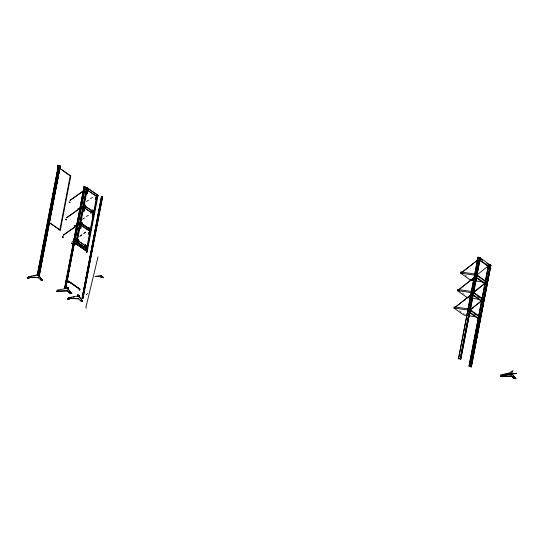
<?xml version="1.0" encoding="UTF-8"?>
<svg xmlns="http://www.w3.org/2000/svg" width="544" height="544" viewBox="0 0 544 544"><rect width="100%" height="100%" fill="white"/><g stroke="black" fill="none" stroke-linecap="round" stroke-linejoin="round"><path stroke-width="0.41" stroke-dasharray="2.72 2.04" d="M86.401 201.477L93.813 196.268M86.523 201.654L93.935 196.445M82.389 219.293L90.474 213.608M82.511 219.47L90.596 213.785M79.71 236.239L87.122 231.03M79.764 236.327L87.183 231.118M79.825 236.416L87.237 231.207M465.8 314.194L464.127 313.956L458.823 310.196M464.868 274.863L467.52 276.74M462.176 292.76L465.494 295.113"/><path stroke-width="0.82" d="M90.433 230.459L90.583 229.956M90.719 230.377L82.076 224.135M486.73 283.295L486.649 283.472M489.6 265.86L489.736 266.417L489.879 265.486L489.376 266.37L489.525 265.418L489.389 265.934M490.022 265.921L490.375 265.934L490.001 266.036M81.199 223.482L81.083 223.985L81.233 223.502M81.396 224.046L81.083 224.386M82.056 224.121L81.382 224.434L81.498 223.924M81.668 223.951L81.546 223.55L81.328 223.849M84.64 206.434C84.211 207.992 84.456 205.061 84.653 206.591M84.85 206.502L84.769 207.006L84.755 206.536M85.014 206.598L84.898 206.128M87.74 189.611L87.774 189.183M88.359 189.162C87.992 187.932 88.006 190.611 88.196 189.149M88.087 189.271L87.89 188.714L87.672 189.292M93.575 212.867L93.588 212.473L93.432 213.364M96.914 195.52L96.975 195.16M476.911 276.522C477.19 275.169 476.367 277.998 477.02 276.447M480.264 259.1C480.454 257.754 479.781 260.556 480.352 259.1M490.878 265.479L489.083 264.914L490.872 265.54M67.388 288.041L67.34 288.041M78.207 295.916L78.418 295.759M87.774 189.618L88.087 189.23M90.216 230.316L90.542 229.935M93.677 212.847C94.017 214.159 93.99 211.419 93.5 213.357M97.036 195.575L97.124 196.078L97.356 195.18M473.654 293.978L473.402 294.481L473.219 293.488L473.049 294.406L473.545 293.536L473.647 293.923M90.304 230.391C90.311 228.868 89.746 231.744 90.358 230.262M476.68 276.495C476.449 275.176 476.292 277.923 476.666 276.583M480.032 259.073C479.903 257.693 479.522 260.44 480.053 259.196M75.487 243.515L87.217 251.62L86.496 251.301M80.995 223.883L81.042 224.373M84.538 206.516L84.864 206.108M90.318 230.309L90.392 230.833M96.825 196.024L97.009 195.548M96.988 195.67L97.274 195.194M57.82 167.572L57.372 167.253L57.759 165.254L60.194 165.852L39.059 275.808L39.399 275.998L38.216 275.679L38.583 275.883M37.488 275.407L37.04 275.087L37.216 274.176L39.046 274.686L38.869 275.604L42.52 280.235L40.474 279.691L42.52 280.235M37.951 273.544L37.631 275.21L37.264 274.999L58.249 166.056L59.153 166.185L38.338 275.706M37.386 275.033L58.364 166.09M37.862 273.53L37.631 275.21M39.141 266.88L39.943 262.718M40.263 261.059L40.582 259.393M41.861 252.742L42.663 248.581M42.983 246.922L43.302 245.256M44.588 238.605L45.383 234.444M45.71 232.778L46.029 231.118M47.308 224.461L48.11 220.306M48.43 218.64L48.749 216.981M50.028 210.324L50.83 206.169M51.15 204.503L51.952 200.348M52.754 196.187L53.557 192.032M53.876 190.366L54.672 186.211M55.474 182.05L56.277 177.895M56.596 176.229L57.399 172.074M58.201 167.912L58.521 166.246M39.712 264.398L40.032 262.732M42.432 250.26L42.752 248.594M45.159 236.123L45.478 234.457M47.879 221.979L48.198 220.32M50.599 207.842L50.918 206.183M53.326 193.705L53.645 192.046M56.046 179.568L56.365 177.908M59.153 166.185L38.107 275.135L42.072 279.922M38.352 275.312L59.085 166.192M59.167 168.021L48.736 222.183L60.343 230.112L70.774 175.95L59.711 168.096L49.042 223.502M58.48 167.661L59.806 167.851L59.357 167.532L59.745 165.532M48.518 223.951L48.878 222.081M39.127 275.801L60.105 166.858L59.316 166.763M39.304 275.985L60.105 166.858M60.343 230.112L59.799 230.03L70.23 175.868L59.86 168.511M65.13 286.708L64.722 288.354L84 186.816L85.272 187.204L83.953 186.905L84.884 187.034M64.566 288.198L84.068 186.932M65.844 282.547L67.211 275.917M67.442 274.244L67.762 272.585M68.558 268.437L69.36 264.289M70.156 260.134L70.475 258.475M71.278 254.327L72.073 250.179M72.876 246.024L73.195 244.365M73.515 242.706L74.793 236.069M75.589 231.914L76.48 227.78M76.711 226.107L77.602 221.966M78.309 217.804L79.2 213.67M79.424 211.997L80.315 207.856M81.029 203.694L81.913 199.56M82.144 197.887L83.035 193.746M83.266 192.073L84.062 187.925M85.129 187.224L65.627 288.49L84.905 186.946M65.627 288.49L85.034 187.211M68.048 288.939L68.286 287.722L66.715 287.3L66.484 288.51L66.939 288.748M66.667 288.558L66.898 287.348L67.81 287.47L67.85 288.884L67.81 287.47M68.252 281.173L79.315 289.02L79.091 290.034L79.716 290.136L79.92 289.109L68.85 281.262L68.252 281.173L68.082 282.22L68.68 282.309L68.864 281.37L68.231 281.268L79.9 289.204L68.836 281.35M75.432 243.664L75.303 244.494L76.024 244.596L76.208 243.617L87.23 251.43L76.242 243.692L75.432 243.664L76.18 243.787M76.636 241.638C75.623 240.754 75.154 243.141 76.405 242.638L76.588 241.658M86.476 187.354L76.044 241.516L87.108 249.363L97.539 195.208L86.476 187.354L98.199 195.31L97.539 195.208M68.68 282.309L68.85 281.262M87.02 187.435L76.588 241.59L87.652 249.444L86.843 249.533L86.686 250.342L87.441 250.464L87.57 249.635M76.976 240.054L87.468 247.187L76.976 240.054L79.975 224.488L90.46 231.622L79.975 224.488M80.335 222.625L90.821 229.758L80.335 222.625L83.327 207.06L93.82 214.193L83.327 207.06M83.688 205.19L94.18 212.323L83.688 205.19L86.686 189.632L97.179 196.765L86.686 189.632M67.918 287.47L67.687 288.687L71.828 293.617L70.23 293.393L67.034 290.72L56.508 291.203L57.854 290.034L66.354 288.463L67.735 288.667L71.828 293.617M77.52 240.128L80.519 224.57M80.872 222.7L83.871 207.135M84.232 205.272L87.23 189.706M78.499 242.196L77.581 241.611L77.942 239.748L78.86 240.326L78.384 242.182L78.737 240.312L77.942 239.748M80.94 224.182C82.389 219.626 79.75 224.74 81.858 224.767L82.219 222.897L81.301 222.312M84.3 206.747L84.653 204.884L85.578 205.469C86.55 209.617 82.518 205.21 85.218 207.332M78.064 239.761L77.581 241.611M84.415 206.768L84.776 204.898M85.095 207.318L85.456 205.448L84.653 204.884M81.634 247.466L81.994 245.596M85.836 247.398L84.918 246.82L85.401 244.963L86.197 245.534L85.836 247.398L86.074 245.514L85.279 244.95M88.278 229.384C89.726 224.828 87.088 229.942 89.196 229.969L89.556 228.099L88.638 227.514M91.63 211.956L91.99 210.086L92.908 210.671C93.888 214.826 89.855 210.419 92.548 212.534M85.401 244.963L84.918 246.82M91.752 211.97L92.113 210.106M92.432 212.52L92.793 210.65L91.99 210.086M78.9 296.636L79.132 295.419L77.561 294.991L77.33 296.201L77.785 296.446M86.924 247.112L89.923 231.547M90.277 229.684L93.276 214.118M93.636 212.248L96.635 196.683M77.513 296.249L77.751 295.038L78.656 295.168L78.696 296.575L78.656 295.168M86.312 252.307L86.469 251.498L87.19 251.6C87.679 252.885 85.578 252.559 86.496 251.518M86.714 250.362L86.884 249.41L87.598 249.424M87.305 249.254L87.754 248.513M78.771 295.161L78.533 296.378L82.681 301.315L80.628 300.771L82.232 300.995M98.083 195.282L87.577 249.444L75.895 241.624M102.054 196.69L102.537 197.003L83.028 298.262L82.13 298.132L101.694 196.867L101.252 196.486L102.524 196.874L82.919 298.234M82.13 298.132L101.449 196.69L82.192 298.126M83.028 298.262L82.674 298.058L102.156 196.608L101.238 196.574M102.265 196.806L82.674 298.058M100.851 277.93L101.327 275.441L94.935 276.454L100.64 276.617L101.932 277.44L103.748 277.698L101.327 275.441M467.262 315.547L463.91 315.078L453.961 308.02L454.179 306.898L468.425 308.91M470.621 298.119L467.269 297.65L457.32 290.591L457.538 289.469L471.784 291.475M473.137 280.568L470.621 280.214L460.673 273.156L460.89 272.041L475.136 274.047M458.449 358.673L477.992 257.21L479.801 257.468L490.715 265.499L471.206 366.806M458.572 358.693L478.04 257.36M468.126 311.617L478.557 257.455M460.136 358.911L479.611 257.584M479.801 257.468L460.258 358.931L458.415 358.646L458.959 359.033M460.768 359.292L480.277 257.985L460.768 359.292L460.102 358.884M478.951 318.444L469.676 366.608L469.01 366.207L488.356 265.73M488.444 265.69L469.01 366.207M489.11 264.792L490.858 265.35L471.362 366.846L469.52 366.568L488.927 265.758M469.554 366.588L478.91 318.417M471.362 366.846L470.696 366.445L490.328 265.152M490.314 264.962L470.696 366.445M471.247 366.826L490.858 265.35L489.049 265.091M72.23 241.76L73.705 240.591M477.918 257.346L479.781 257.591L477.918 257.346L478.632 257.781M98.029 256.863L85.83 307.646L86.503 308.122M97.39 195.711L97.736 195.656M80.675 223.264L80.594 223.863M89.175 233.063L89.257 232.519M95.894 197.615L95.805 198.213M95.88 198.213L95.968 197.656M93.078 212.242L92.99 212.847M93.065 212.847L93.153 212.282M77.173 241.298L77.085 241.896M89.182 232.478L89.094 233.077M80.675 223.849L80.75 223.285M80.138 226.066L80.05 226.664M77.173 241.883L77.241 241.318M89.719 230.262L89.706 229.684L89.631 230.275M87.38 188.999L87.468 188.442M86.843 191.801L86.931 191.243M83.484 209.236L83.572 208.672M80.124 226.664L80.206 226.086M96.927 195.126L96.771 196.024M37.04 275.087L38.42 275.284L37.04 275.094L28.546 276.651L27.2 277.828L28.458 278.004L29.009 277.433L38.175 277.658L29.009 277.433M27.2 277.828L28.907 278.317L29.458 277.753M56.508 291.203L58.215 291.7L58.766 291.135L67.483 291.04L67.034 290.72M82.681 301.315C79.111 293.74 75.793 296.494 68.707 297.731L67.354 298.901L68.612 299.078L69.163 298.506L78.329 298.738L69.163 298.506M67.354 298.901L69.061 299.397L69.612 298.826M86.306 294.78L87.584 293.468M500.623 376.332L501.065 376.652L502.418 375.482L501.208 375.795L516.8 373.388L512.36 373.687L502.418 375.482L500.235 375.108L510.15 372.681L511.7 371.226L513.08 370.756L511.652 373.191L501.969 375.163L500.623 376.332L511.142 375.856L514.338 378.522L515.943 378.746L511.843 373.796L515.943 378.746M501.065 376.652L511.591 376.169M87.394 188.401L87.305 188.999M86.85 191.202L86.768 191.801M83.497 208.631L83.409 209.236M27.649 278.14L28.995 276.971L28.546 276.651M56.957 291.523L57.854 290.741M67.803 299.22L68.7 298.438M477.618 259.93L462.08 272.286L477.068 260.61M476.904 274.972L488.553 265.764M458.742 289.626L474.926 276.835M458.891 289.748L474.368 277.515M473.491 292.318L485.139 283.104M473.613 292.461L485.228 283.281M455.389 307.061L471.566 294.27M471.009 294.95L455.457 307.115M470.132 309.754L481.78 300.54M470.261 309.896L481.868 300.716M69.952 200.28L86.129 188.911M70.074 200.457L86.244 189.088M66.613 217.62L82.79 206.251M66.735 217.797L82.906 206.428M63.26 235.042L79.431 223.672M63.383 235.219L79.553 223.849M75.052 239.646L77.071 238.224M69.108 202.259L69.965 202.422M69.952 202.47L69.136 202.314M78.207 208.345L79.064 208.508M79.05 208.556L78.588 208.366M74.868 225.685L75.725 225.855M75.711 225.896L74.882 225.733M62.417 237.021L63.274 237.191M63.26 237.232L62.431 237.068M71.516 243.107L72.372 243.311M461.53 273.04L462.033 273.231M461.462 273.36L462.373 273.537M462.373 273.584L461.496 273.421M471.097 279.827L472.002 280.004M471.988 280.051L471.369 279.97L471.73 279.902M458.177 290.455L458.844 290.673M459 291.006L458.109 290.822L459.02 290.958M454.818 307.89L455.6 308.122M454.75 308.217L455.661 308.394M455.648 308.441L454.784 308.278M30.539 276.685L32.082 276.4M33.626 276.114L35.176 275.828M69.924 297.901L71.468 297.616M73.012 297.33L74.555 297.051M60.194 165.852L57.759 165.254M57.372 167.253L59.357 167.532M60.044 168.286L58.983 167.994L59.323 168.184M70.23 175.868L70.774 175.95M84.055 186.98L85.272 187.204M101.524 196.799L102.537 197.003M460.673 273.156L474.919 275.169M82.219 222.897L81.858 224.767M81.24 223.264L82.035 223.829M475.653 280.922L483.194 281.989M89.556 228.099L89.196 229.969M88.577 228.466L89.372 229.038M457.32 290.591L471.566 292.597M75.806 241.706L76.561 241.828M472.294 298.357L478.999 299.302M482.351 299.771L483.439 299.928L473.491 292.869M76.262 243.596L75.534 243.494L87.196 251.355M453.961 308.02L468.207 310.026M467.65 311.549L469.214 311.773L480.277 319.62L478.176 319.015L478.652 319.083M468.935 315.785L475.64 316.73M478.992 317.206L480.08 317.356L470.132 310.298M39.046 274.686L37.216 274.176M37.264 274.999L38.869 275.604M64.682 286.953L65.858 287.273M79.091 288.966L79.92 289.109M67.075 287.552L68.286 287.722M79.152 289.721L79.75 289.802M69.782 293.073L71.386 293.298M77.921 295.249L79.132 295.419M82.362 296.922L82.994 296.854M511.142 375.856L513.89 378.202L515.494 378.434M64.45 288.164L65.355 288.293M69.51 201.953L69.816 202.014M455.138 307.904L455.722 308.067M66.191 219.388L65.872 219.273L66.388 219.341M458.531 290.476L458.191 290.51M62.839 236.81L62.478 236.735L63.077 236.769M461.931 273.068L462.434 273.217M71.896 243.134L72.372 243.277M78.601 208.508L78.241 208.4M458.619 290.489L459.082 290.632M461.543 273.088L462.012 273.129M72.026 243.209L71.516 243.148M455.348 307.992L454.832 307.945M471.492 279.949L471.111 279.874M480.631 258.93L482.705 260.399M486.86 263.344L488.24 264.323M477.992 257.21L478.536 257.598M479.842 259.876L489.79 266.927L488.702 266.778L479.42 260.188M476.639 274.632L485.921 281.221M476.843 275.434L486.792 282.492M476.49 277.304L486.431 284.362L485.35 284.206L476.061 277.624M461.373 272.109L460.89 272.041M473.28 292.067L482.569 298.649M477.707 296.48L479.033 297.418M473.13 294.739L483.079 301.791L481.991 301.641L472.709 295.052M470.587 309.964L479.21 316.084M474.354 313.908L475.68 314.854M469.513 312.596L479.196 319.464M513.89 378.202L514.338 378.522M502.432 375.945L502.88 376.264M501.874 376.509L502.323 376.829M102.156 196.608L102.51 196.962M58.249 166.056L58.609 166.26M85.252 187.292L84.796 187.02L65.538 288.476M84 186.816L84.436 187.184M83.885 203.81L83.45 206.054M80.526 221.245L80.097 223.482M77.173 238.673L76.738 240.917M49.429 222.673L59.799 230.03M75.915 241.536L86.884 249.39L76.582 242.114M66.715 287.3L67.177 287.538L66.844 288.762L66.354 288.463M77.561 294.991L78.023 295.236M77.2 296.16L77.649 296.48M57.854 290.034L58.303 290.353M68.707 297.731L69.149 298.044M58.317 290.816L58.766 291.135M57.766 291.38L58.215 291.7M68.612 299.078L69.061 299.397M28.458 278.004L28.907 278.317M77.88 298.418L81.076 301.084M68.034 291.509L70.23 293.393M37.726 277.345L40.916 280.01M83.912 206.224L84.102 205.856L83.919 206.19M92.419 215.438L92.609 215.07L92.419 215.438M80.92 226.29L80.709 228.684L80.92 226.29M84.279 208.855L84.062 211.256L84.279 208.855M87.638 191.427L87.421 193.82L87.638 191.427M89.189 232.152L88.971 234.546L89.189 232.152M92.548 214.724L92.33 217.117L92.548 214.724M95.9 197.288L95.69 199.689L95.9 197.288M87.244 245.82L87.033 248.214L87.244 245.82M90.603 228.392L90.386 230.785L90.603 228.392M93.956 210.956L93.745 213.35L93.956 210.956M511.822 373.13L510.462 373.592L510.911 373.912L512.264 373.442L511.822 373.13M78.159 208.665L79.002 208.876L78.159 208.665M65.783 219.599L66.626 219.81L65.831 219.592M74.82 226.005L75.664 226.216L74.841 226.005M71.461 243.426L72.304 243.637L71.509 243.42M471.05 280.146L471.94 280.371L471.09 280.14"/></g></svg>
